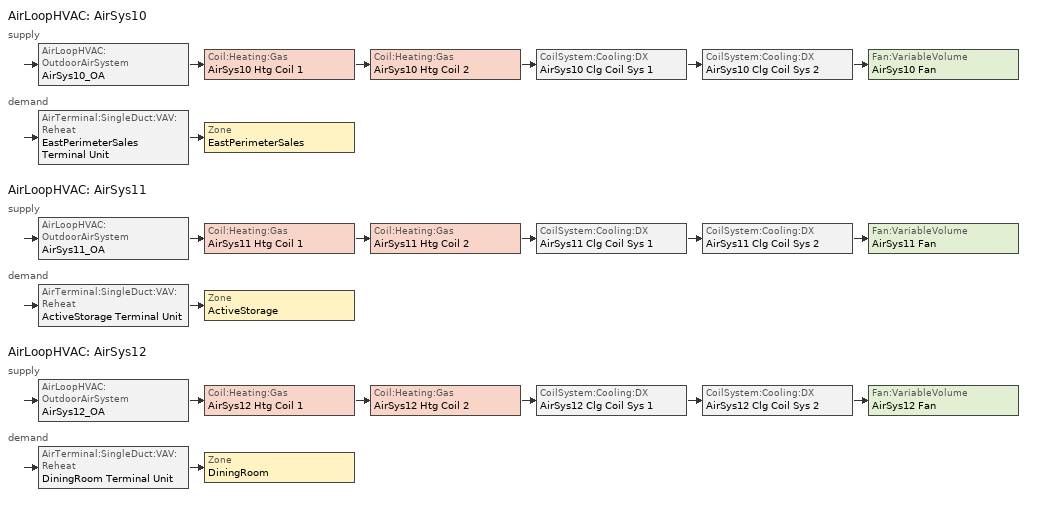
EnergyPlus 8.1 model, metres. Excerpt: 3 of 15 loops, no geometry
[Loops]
AirLoopHVAC 'AirSys10'
 supply: AirLoopHVAC:OutdoorAirSystem 'AirSys10_OA' > Coil:Heating:Gas 'AirSys10 Htg Coil 1' > Coil:Heating:Gas 'AirSys10 Htg Coil 2' > CoilSystem:Cooling:DX 'AirSys10 Clg Coil Sys 1' > CoilSystem:Cooling:DX 'AirSys10 Clg Coil Sys 2' > Fan:VariableVolume 'AirSys10 Fan'
 demand: AirTerminal:SingleDuct:VAV:Reheat 'EastPerimeterSales Terminal Unit' > Zone 'EastPerimeterSales'
AirLoopHVAC 'AirSys11'
 supply: AirLoopHVAC:OutdoorAirSystem 'AirSys11_OA' > Coil:Heating:Gas 'AirSys11 Htg Coil 1' > Coil:Heating:Gas 'AirSys11 Htg Coil 2' > CoilSystem:Cooling:DX 'AirSys11 Clg Coil Sys 1' > CoilSystem:Cooling:DX 'AirSys11 Clg Coil Sys 2' > Fan:VariableVolume 'AirSys11 Fan'
 demand: AirTerminal:SingleDuct:VAV:Reheat 'ActiveStorage Terminal Unit' > Zone 'ActiveStorage'
AirLoopHVAC 'AirSys12'
 supply: AirLoopHVAC:OutdoorAirSystem 'AirSys12_OA' > Coil:Heating:Gas 'AirSys12 Htg Coil 1' > Coil:Heating:Gas 'AirSys12 Htg Coil 2' > CoilSystem:Cooling:DX 'AirSys12 Clg Coil Sys 1' > CoilSystem:Cooling:DX 'AirSys12 Clg Coil Sys 2' > Fan:VariableVolume 'AirSys12 Fan'
 demand: AirTerminal:SingleDuct:VAV:Reheat 'DiningRoom Terminal Unit' > Zone 'DiningRoom'
[Sizing:Zone] Zone Cooling Design Supply Air Temperature Input Method=SupplyAirTemperature; Zone Cooling Design Supply Air Temperature {C}=14; Zone Heating Design Supply Air Temperature Input Method=SupplyAirTemperature; Zone Heating Design Supply Air Temperature {C}=40; Zone Cooling Design Supply Air Humidity Ratio {kgWater/kgDryAir}=0.0085; Zone Heating Design Supply Air Humidity Ratio {kgWater/kgDryAir}=0.008; Cooling Design Air Flow Method=DesignDay; Cooling Minimum Air Flow Fraction=0; Heating Design Air Flow Method=DesignDay; Heating Design Air Flow Rate {m3/s}=0
Name | Design Specification Outdoor Air Object
EastPerimeterSales | SZ DSOA EastPerimeterSales
ActiveStorage | SZ DSOA ActiveStorage
DiningRoom | SZ DSOA DiningRoom
[DesignSpecification:OutdoorAir] Outdoor Air Method=Sum; Outdoor Air Flow per Zone {m3/s}=0; Outdoor Air Flow Air Changes per Hour {1/hr}=0; Outdoor Air Flow Rate Fraction Schedule=Bldg_Occ_Sch
Name | Outdoor Air Flow per Person {m3/s-person} | Outdoor Air Flow per Zone Floor Area {m3/s-m2}
SZ DSOA EastPerimeterSales | 0 | 0.0015
SZ DSOA ActiveStorage | 0 | 0.00075
SZ DSOA DiningRoom | 0.01 | 0
[ZoneControl:Thermostat] Control Type Schedule=Dual Zone Control Type Sched; Control Object Type 1=ThermostatSetpoint:DualSetpoint
Name | Zone or ZoneList | Control Name 1
EastPerimeterSales Thermostat | EastPerimeterSales | EastPerimeterSales DualSPSched
ActiveStorage Thermostat | ActiveStorage | ActiveStorage DualSPSched
DiningRoom Thermostat | DiningRoom | DiningRoom DualSPSched
[ThermostatSetpoint:DualSetpoint] Heating Setpoint Temperature Schedule=HtgSetP_Sch; Cooling Setpoint Temperature Schedule=ClgSetP_Sch
EastPerimeterSales DualSPSched; ActiveStorage DualSPSched; DiningRoom DualSPSched
[Zone equipment]
EastPerimeterSales: EastPerimeterSales Terminal Unit, EastPerimeterSales PTAC, EastPerimeterSales OA Unit
ActiveStorage: ActiveStorage Terminal Unit, ActiveStorage PTAC, ActiveStorage OA Unit
DiningRoom: DiningRoom Terminal Unit, DiningRoom PTAC, DiningRoom OA Unit
[AirLoopHVAC] Design Supply Air Flow Rate {m3/s}=AutoSize
AirSys10; AirSys11; AirSys12
[Sizing:System] Type of Load to Size On=Sensible; Design Outdoor Air Flow Rate {m3/s}=AutoSize; Minimum System Air Flow Ratio=0.3; Preheat Design Temperature {C}=7; Preheat Design Humidity Ratio {kgWater/kgDryAir}=0.008; Precool Design Temperature {C}=12.8; Precool Design Humidity Ratio {kgWater/kgDryAir}=0.008; Central Cooling Design Supply Air Temperature {C}=12.8; Central Heating Design Supply Air Temperature {C}=16.7; Sizing Option=NonCoincident; 100% Outdoor Air in Cooling=No; 100% Outdoor Air in Heating=No; Central Cooling Design Supply Air Humidity Ratio {kgWater/kgDryAir}=0.0085; Central Heating Design Supply Air Humidity Ratio {kgWater/kgDryAir}=0.008; Cooling Design Air Flow Method=DesignDay; Cooling Design Air Flow Rate {m3/s}=0; Heating Design Air Flow Method=DesignDay; Heating Design Air Flow Rate {m3/s}=0; System Outdoor Air Method=ZoneSum
AirSys10; AirSys11; AirSys12
[Controller:OutdoorAir] Minimum Outdoor Air Flow Rate {m3/s}=AutoSize; Maximum Outdoor Air Flow Rate {m3/s}=AutoSize; Economizer Control Type=DifferentialDryBulb; Economizer Control Action Type=ModulateFlow; Economizer Maximum Limit Dry-Bulb Temperature {C}=28; Economizer Maximum Limit Enthalpy {J/kg}=64000; Economizer Minimum Limit Dry-Bulb Temperature {C}=-100; Lockout Type=NoLockout; Minimum Limit Type=FixedMinimum; Minimum Outdoor Air Schedule=MinOA_MotorizedDamper_Sched; High Humidity Control=No; Heat Recovery Bypass Control Type=BypassWhenOAFlowGreaterThanMinimum
AirSys10_OA_Controller; AirSys11_OA_Controller; AirSys12_OA_Controller
[Refrigeration:WalkIn] Availability Schedule=Always_On; Rated Circulation Fan Power {W}=0; Lighting Schedule=HVACOperationSchd; Temperature Termination Defrost Fraction to Ice=0.7; Restocking Schedule=Always_Off; Zone Name 1=ActiveStorage; Glass Reach In Door U Value Facing Zone 1 {W/m2-K}=2.27; Height of Stocking Doors Facing Zone 1 {m}=2.1; Stocking Door Opening Protection Type Facing Zone 1=StripCurtain
Name | Rated Coil Cooling Capacity {W} | Operating Temperature {C} | Rated Cooling Source Temperature {C} | Rated Total Heating Power {W} | Heating Power Schedule | Rated Cooling Coil Fan Power {W} | Rated Total Lighting Power {W} | Defrost Type | Defrost Control Type | Defrost Schedule | Defrost Drip-Down Schedule | Defrost Power {W} | Insulated Floor Surface Area {m2} | Insulated Floor U-Value {W/m2-K} | Total Insulated Surface Area Facing Zone 1 {m2} | Insulated Surface U-Value Facing Zone 1 {W/m2-K} | Area of Glass Reach In Doors Facing Zone 1 {m2} | Height of Glass Reach In Doors Facing Zone 1 {m} | Area of Stocking Doors Facing Zone 1 {m2} | Stocking Door U Value Facing Zone 1 {W/m2-K} | Stocking Door Opening Schedule Name Facing Zone 1 | Glass Reach In Door Opening Schedule Name Facing Zone 1
A05 Grocery Freezer | 8826 | -26.1 | -31.7 | 242 | Always_Off | 825 | 77.625 | Electric | TemperatureTermination | A05 Defrost Sch | A05 Drip-Down Sch | 7750 | 48.1 | 0.2 | 138.5 | 0.14 | 0 | 0 | 3.3 | 0.18 | Walk-In Door Sch
C10 Dairy Cooler | 12626 | -3.9 | 1.7 | 0 |  | 570 | 99.4133 | OffCycle | TimeSchedule | C10 Defrost Sch | C10 Drip-Down Sch | 0 | 61.6 | 2.27 | 165.1 | 0.23 | 19 | 1.8 | 3.3 | 0.23 | Walk-In Door Sch | Always_Off
C11 Beer Cooler | 10460 | -3.9 | 1.7 | 0 |  | 342 | 71.5891 | OffCycle | TimeSchedule | C11 Defrost Sch | C11 Drip-Down Sch | 0 | 44.3 | 2.27 | 139.6 | 0.23 | 17.6 | 1.8 | 3.3 | 0.23 | Always_Off | Always_Off
D11 Meat Cooler | 7284 | -3.9 | 1.7 | 0 |  | 550 | 60.9 | Electric | TemperatureTermination | D11 Defrost Sch | D11 Drip-Down Sch | 5350 | 37.7 | 2.27 | 116.2 | 0.23 | 0 | 0 | 3.3 | 0.23 | Walk-In Door Sch
D13 Bloom Box | 2026 | -3.9 | 1.7 | 0 |  | 118 | 10.0005 | Electric | TemperatureTermination | D13 Defrost Sch | D13 Drip-Down Sch | 1800 | 6.2 | 2.27 | 36.6 | 0.23 | 0 | 0 | 3.3 | 0.23 | Walk-In Door Sch
D15 Produce Cooler | 7071 | -3.9 | 1.7 | 0 |  | 285 | 60.3325 | OffCycle | TimeSchedule | D15 Defrost Sch | D15 Drip-Down Sch | 0 | 37.3 | 2.27 | 112.1 | 0.23 | 0 | 0 | 6.5 | 0.23 | Walk-In Door Sch
D16 Fish Cooler | 2158 | -3.9 | 1.7 | 0 |  | 118 | 11.025 | Electric | TemperatureTermination | D16 Defrost Sch | D16 Drip-Down Sch | 1800 | 6.9 | 2.27 | 38.7 | 0.23 | 0 | 0 | 3.3 | 0.23 | Walk-In Door Sch
[Coil:Heating:Electric] Availability Schedule=Always_On; Efficiency=1; Nominal Capacity {W}=AutoSize
EastPerimeterSales Terminal Reheat Coil; ActiveStorage Terminal Reheat Coil; DiningRoom Terminal Reheat Coil
[AirTerminal:SingleDuct:VAV:Reheat] Availability Schedule=Always_On; Maximum Air Flow Rate {m3/s}=AutoSize; Zone Minimum Air Flow Input Method=Scheduled; Minimum Air Flow Fraction Schedule=Min_Flow_Frac_Sch; Maximum Hot Water or Steam Flow Rate {m3/s}=AutoSize; Minimum Hot Water or Steam Flow Rate {m3/s}=0; Convergence Tolerance=0.001; Damper Heating Action=Reverse; Maximum Flow per Zone Floor Area During Reheat {m3/s-m2}=AutoCalculate; Maximum Flow Fraction During Reheat=AutoCalculate; Maximum Reheat Air Temperature {C}=50
Name | Reheat Coil
EastPerimeterSales Terminal Unit | EastPerimeterSales Terminal Reheat Coil
ActiveStorage Terminal Unit | ActiveStorage Terminal Reheat Coil
DiningRoom Terminal Unit | DiningRoom Terminal Reheat Coil
[ZoneHVAC:PackagedTerminalAirConditioner] Supply Air Flow Rate During Cooling Operation {m3/s}=AutoSize; Supply Air Flow Rate During Heating Operation {m3/s}=AutoSize; Supply Air Flow Rate When No Cooling or Heating is Needed {m3/s}=AutoSize; Outdoor Air Flow Rate During Cooling Operation {m3/s}=0; Outdoor Air Flow Rate During Heating Operation {m3/s}=0; Outdoor Air Flow Rate When No Cooling or Heating is Needed {m3/s}=0; Fan Placement=BlowThrough; Supply Air Fan Operating Mode Schedule=Always_On
Name | Availability Schedule | Supply Air Fan | Heating Coil | Cooling Coil
EastPerimeterSales PTAC | EastPerimeterSales_PTAC_Fan_Sch | EastPerimeterSales PTAC Fan | EastPerimeterSales PTAC Htg Coil | EastPerimeterSales PTAC Clg Coil
ActiveStorage PTAC | ActiveStorage_PTAC_Fan_Sch | ActiveStorage PTAC Fan | ActiveStorage PTAC Htg Coil | ActiveStorage PTAC Clg Coil
DiningRoom PTAC | DiningRoom_PTAC_Fan_Sch | DiningRoom PTAC Fan | DiningRoom PTAC Htg Coil | DiningRoom PTAC Clg Coil
[Coil:Heating:Gas] Availability Schedule=Always_On; Gas Burner Efficiency=0.8; Nominal Capacity {W}=AutoSize
EastPerimeterSales PTAC Htg Coil; EastPerimeterSales OA Unit Htg Coil; ActiveStorage PTAC Htg Coil; ActiveStorage OA Unit Htg Coil; DiningRoom PTAC Htg Coil; DiningRoom OA Unit Htg Coil; AirSys10 Htg Coil 1; AirSys10 Htg Coil 2; AirSys11 Htg Coil 1; AirSys11 Htg Coil 2; AirSys12 Htg Coil 1; AirSys12 Htg Coil 2
[Coil:Cooling:DX:SingleSpeed] Availability Schedule=Always_On; Gross Rated Total Cooling Capacity {W}=AutoSize; Gross Rated Sensible Heat Ratio=AutoSize; Gross Rated Cooling COP {W/W}=4.7; Rated Air Flow Rate {m3/s}=AutoSize; Rated Evaporator Fan Power Per Volume Flow Rate {W/(m3/s)}=773.3; Total Cooling Capacity Function of Temperature Curve=PTAC-Clg-Cap-fT; Total Cooling Capacity Function of Flow Fraction Curve=PTAC-Clg-Cap-fFF; Energy Input Ratio Function of Temperature Curve=PTAC-Clg-EIR-fT; Energy Input Ratio Function of Flow Fraction Curve=PTAC-Clg-EIR-fFF; Part Load Fraction Correlation Curve=PTAC-Clg-PLF-fPLR; Nominal Time for Condensate Removal to Begin {s}=1000; Ratio of Initial Moisture Evaporation Rate and Steady State Latent Capacity=1.5; Maximum Cycling Rate {cycles/hr}=3; Latent Capacity Time Constant {s}=45; Condenser Type=AirCooled
EastPerimeterSales PTAC Clg Coil; ActiveStorage PTAC Clg Coil; DiningRoom PTAC Clg Coil
[ZoneHVAC:OutdoorAirUnit] Outdoor Air Schedule=MinOA_MotorizedDamper_Sched; Supply Fan Placement=BlowThrough; Exhaust Air Schedule=MinOA_MotorizedDamper_Sched; Unit Control Type=NeutralControl
Name | Availability Schedule | Zone | Outdoor Air Flow Rate {m3/s} | Supply Fan | Exhaust Fan | Exhaust Air Flow Rate {m3/s} | Outdoor Air Unit List
EastPerimeterSales OA Unit | EastPerimeterSales_PTAC_Fan_Sch | EastPerimeterSales | 0.161025 | EastPerimeterSales OA Unit Supply Fan | EastPerimeterSales OA Unit Exhaust Fan | 0.161025 | EastPerimeterSales OA Unit Equip List
ActiveStorage OA Unit | ActiveStorage_PTAC_Fan_Sch | ActiveStorage | 0.316628 | ActiveStorage OA Unit Supply Fan | ActiveStorage OA Unit Exhaust Fan | 0.316628 | ActiveStorage OA Unit Equip List
DiningRoom OA Unit | DiningRoom_PTAC_Fan_Sch | DiningRoom | 0.349323 | DiningRoom OA Unit Supply Fan | DiningRoom OA Unit Exhaust Fan | 0.349323 | DiningRoom OA Unit Equip List
[ZoneHVAC:OutdoorAirUnit:EquipmentList] Component Object Type 1=HeatExchanger:AirToAir:SensibleAndLatent; Component Object Type 2=Coil:Heating:Gas
Name | Component Name 1 | Component Name 2
EastPerimeterSales OA Unit Equip List | EastPerimeterSales OA Unit ERV | EastPerimeterSales OA Unit Htg Coil
ActiveStorage OA Unit Equip List | ActiveStorage OA Unit ERV | ActiveStorage OA Unit Htg Coil
DiningRoom OA Unit Equip List | DiningRoom OA Unit ERV | DiningRoom OA Unit Htg Coil
[Fan:VariableVolume] Maximum Flow Rate {m3/s}=AutoSize; Fan Power Minimum Flow Rate Input Method=Fraction; Fan Power Minimum Flow Fraction=0.6; Motor In Airstream Fraction=1; Fan Power Coefficient 1=0.0407599; Fan Power Coefficient 2=0.088045; Fan Power Coefficient 3=-0.0729261; Fan Power Coefficient 4=0.94374; Fan Power Coefficient 5=0
Name | Availability Schedule | Fan Total Efficiency | Pressure Rise {Pa} | Motor Efficiency
EastPerimeterSales OA Unit Supply Fan; ActiveStorage OA Unit Supply Fan; DiningRoom OA Unit Supply Fan | Always_On | 0.6 | 250 | 0.9
EastPerimeterSales OA Unit Exhaust Fan; ActiveStorage OA Unit Exhaust Fan; DiningRoom OA Unit Exhaust Fan | Always_On | 1 | 0 | 0.9
AirSys10 Fan | AirSys10_Fan_Sch | 0.6 | 250 | 0.93
AirSys11 Fan | AirSys11_Fan_Sch | 0.6 | 250 | 0.93
AirSys12 Fan | AirSys12_Fan_Sch | 0.6 | 250 | 0.93
[HeatExchanger:AirToAir:SensibleAndLatent] Availability Schedule=Always_On; Sensible Effectiveness at 100% Heating Air Flow=0.826; Latent Effectiveness at 100% Heating Air Flow=0.761; Sensible Effectiveness at 75% Heating Air Flow=0.826; Latent Effectiveness at 75% Heating Air Flow=0.761; Sensible Effectiveness at 100% Cooling Air Flow=0.826; Latent Effectiveness at 100% Cooling Air Flow=0.761; Sensible Effectiveness at 75% Cooling Air Flow=0.826; Latent Effectiveness at 75% Cooling Air Flow=0.761; Nominal Electric Power {W}=0; Heat Exchanger Type=Rotary; Frost Control Type=ExhaustOnly; Threshold Temperature {C}=-23.3; Initial Defrost Time Fraction=0.167; Rate of Defrost Time Fraction Increase {1/K}=0.024; Economizer Lockout=Yes
Name | Nominal Supply Air Flow Rate {m3/s} | Supply Air Outlet Temperature Control
EastPerimeterSales OA Unit ERV | 0.161025 | No
ActiveStorage OA Unit ERV | 0.316628 | No
DiningRoom OA Unit ERV | 0.349323 | No
AirSys10_OA Heat Recovery; AirSys11_OA Heat Recovery; AirSys12_OA Heat Recovery | AutoSize | Yes
[Fan:OnOff] Availability Schedule=Always_On; Fan Total Efficiency=0.6; Pressure Rise {Pa}=250; Maximum Flow Rate {m3/s}=AutoSize; Motor Efficiency=0.95; Motor In Airstream Fraction=1
EastPerimeterSales PTAC Fan; ActiveStorage PTAC Fan; DiningRoom PTAC Fan
[SetpointManager:MixedAir] Control Variable=Temperature
Name | Setpoint Node or NodeList
AirSys10 Htg Coil 1 SAT Mgr | AirSys10 Htg Coil 2 Inlet Node
AirSys10 Htg Coil 2 SAT Mgr | AirSys10 Clg Coil 1 Inlet Node
AirSys10 Clg Coil 1 SAT Mgr | AirSys10 Clg Coil 2 Inlet Node
AirSys11 Htg Coil 1 SAT Mgr | AirSys11 Htg Coil 2 Inlet Node
AirSys11 Htg Coil 2 SAT Mgr | AirSys11 Clg Coil 1 Inlet Node
AirSys11 Clg Coil 1 SAT Mgr | AirSys11 Clg Coil 2 Inlet Node
AirSys12 Htg Coil 1 SAT Mgr | AirSys12 Htg Coil 2 Inlet Node
AirSys12 Htg Coil 2 SAT Mgr | AirSys12 Clg Coil 1 Inlet Node
AirSys12 Clg Coil 1 SAT Mgr | AirSys12 Clg Coil 2 Inlet Node
AirSys10 Heat Recovery Mixed Air Temp Mgr | AirSys10 OA Mixer Outdoor Air Stream Node
AirSys10 Mixed Air Temp Mgr | AirSys10 Htg Coil 1 Inlet Node
AirSys11 Heat Recovery Mixed Air Temp Mgr | AirSys11 OA Mixer Outdoor Air Stream Node
AirSys11 Mixed Air Temp Mgr | AirSys11 Htg Coil 1 Inlet Node
AirSys12 Heat Recovery Mixed Air Temp Mgr | AirSys12 OA Mixer Outdoor Air Stream Node
AirSys12 Mixed Air Temp Mgr | AirSys12 Htg Coil 1 Inlet Node
[CoilSystem:Cooling:DX] Availability Schedule=Always_On
Name | Cooling Coil
AirSys10 Clg Coil Sys 1 | AirSys10 Clg Coil 1
AirSys10 Clg Coil Sys 2 | AirSys10 Clg Coil 2
AirSys11 Clg Coil Sys 1 | AirSys11 Clg Coil 1
AirSys11 Clg Coil Sys 2 | AirSys11 Clg Coil 2
AirSys12 Clg Coil Sys 1 | AirSys12 Clg Coil 1
AirSys12 Clg Coil Sys 2 | AirSys12 Clg Coil 2
[Coil:Cooling:DX:TwoSpeed] Availability Schedule=Always_On; High Speed Gross Rated Total Cooling Capacity {W}=AutoSize; High Speed Rated Sensible Heat Ratio=AutoSize; High Speed Gross Rated Cooling COP {W/W}=4.7; High Speed Rated Air Flow Rate {m3/s}=AutoSize; Total Cooling Capacity Function of Temperature Curve=Clg-Cap-fT; Total Cooling Capacity Function of Flow Fraction Curve=Clg-Cap-fFF; Energy Input Ratio Function of Temperature Curve=Clg-EIR-fT; Energy Input Ratio Function of Flow Fraction Curve=Clg-EIR-fFF; Part Load Fraction Correlation Curve=Clg-PLF-fPLR; Low Speed Gross Rated Total Cooling Capacity {W}=AutoSize; Low Speed Gross Rated Sensible Heat Ratio=AutoSize; Low Speed Gross Rated Cooling COP {W/W}=3; Low Speed Rated Air Flow Rate {m3/s}=AutoSize; Low Speed Total Cooling Capacity Function of Temperature Curve=Clg-Cap-fT; Low Speed Energy Input Ratio Function of Temperature Curve=Clg-EIR-fT; Condenser Type=AirCooled; Basin Heater Capacity {W/K}=10; Basin Heater Setpoint Temperature {C}=2
AirSys10 Clg Coil 1; AirSys10 Clg Coil 2; AirSys11 Clg Coil 1; AirSys11 Clg Coil 2; AirSys12 Clg Coil 1; AirSys12 Clg Coil 2
[EnergyManagementSystem:Sensor]
Name | Output:Variable or Output:Meter Index Key | Output:Variable or Output:Meter
AirSys10_RA_Enth | AirSys10 Supply Equipment Inlet Node | System Node Enthalpy
AirSys10_Heat_Load | EastPerimeterSales | Zone Predicted Sensible Load to Setpoint Heat Transfer Rate
AirSys10_FanFraction | EastPerimeterSales Terminal Unit | Zone Air Terminal VAV Damper Position
AirSys10_MinFlowFraction | EastPerimeterSales Terminal Unit | Zone Air Terminal Minimum Air Flow Fraction
EastPerimeterSales_RH | EastPerimeterSales | Zone Air Relative Humidity
AirSys10_Tdp | EastPerimeterSales | Zone Air Temperature
AirSys11_RA_Enth | AirSys11 Supply Equipment Inlet Node | System Node Enthalpy
AirSys11_Heat_Load | ActiveStorage | Zone Predicted Sensible Load to Setpoint Heat Transfer Rate
AirSys11_FanFraction | ActiveStorage Terminal Unit | Zone Air Terminal VAV Damper Position
AirSys11_MinFlowFraction | ActiveStorage Terminal Unit | Zone Air Terminal Minimum Air Flow Fraction
ActiveStorage_RH | ActiveStorage | Zone Air Relative Humidity
AirSys11_Tdp | ActiveStorage | Zone Air Temperature
AirSys12_RA_Enth | AirSys12 Supply Equipment Inlet Node | System Node Enthalpy
AirSys12_Heat_Load | DiningRoom | Zone Predicted Sensible Load to Setpoint Heat Transfer Rate
AirSys12_FanFraction | DiningRoom Terminal Unit | Zone Air Terminal VAV Damper Position
AirSys12_MinFlowFraction | DiningRoom Terminal Unit | Zone Air Terminal Minimum Air Flow Fraction
DiningRoom_RH | DiningRoom | Zone Air Relative Humidity
AirSys12_Tdp | DiningRoom | Zone Air Temperature
[EnergyManagementSystem:TrendVariable] Number of Timesteps to be Logged=4
Name | EMS Variable
AirSys10_FanFractionLog | AirSys10_FanFraction
AirSys11_FanFractionLog | AirSys11_FanFraction
AirSys12_FanFractionLog | AirSys12_FanFraction
[Schedule:Compact]
ALWAYS_ON; EastPerimeterSales_PTAC_Fan_Sch; ActiveStorage_PTAC_Fan_Sch; DiningRoom_PTAC_Fan_Sch; AirSys10_Fan_Sch; AirSys11_Fan_Sch; AirSys12_Fan_Sch: Through: 12/31, For: AllDays, Until: 24:00, 1
ALWAYS_OFF: Through: 12/31, For: AllDays, Until: 24:00, 0
HVACOperationSchd: Through: 12/31, For: Weekdays SummerDesignDay, Until: 06:00, 0, Until: 22:00, 1, Until: 24:00, 0, For: Saturday WinterDesignDay, Until: 06:00, 0, Until: 22:00, 1, Until: 24:00, 0, For: Sunday Holidays AllOtherDays, Until: 06:00, 0, Until: 22:00, 1, Until: 24:00, 0
BLDG_OCC_SCH: Through: 12/31, For: Weekdays, Until: 06:00, 0, Until: 08:00, 0.1, Until: 09:00, 0.2, Until: 11:00, 0.5, Until: 15:00, 0.7, Until: 16:00, 0.8, Until: 17:00, 0.7, Until: 19:00, 0.5, Until: 22:00, 0.3, Until: 24:00, 0, For: SummerDesignDay, Until: 24:00, 1, For: Saturday, Until: 06:00, 0, Until: 08:00, 0.1, Until: 09:00, 0.2, Until: 10:00, 0.5, Until: 11:00, 0.6, Until: 17:00, 0.8, Until: 18:00, 0.6, Until: 21:00, 0.2, Until: 22:00, 0.1, Until: 24:00, 0, For: WinterDesignDay, Until: 24:00, 0, For: Sunday Holidays AllOtherDays, Until: 06:00, 0, Until: 10:00, 0.1, Until: 12:00, 0.2, Until: 17:00, 0.4, Until: 18:00, 0.2, Until: 22:00, 0.1, Until: 24:00, 0
HTGSETP_SCH: Through: 12/31, For: Weekdays WinterDesignDay, Until: 06:00, 15.6, Until: 22:00, 21, Until: 24:00, 15.6, For SummerDesignDay, Until: 24:00, 15.6, For: Saturday, Until: 06:00, 15.6, Until: 22:00, 21, Until: 24:00, 15.6, For: Sunday Holidays AllOtherDays, Until:  6:00, 15.6, Until: 22:00, 21, Until: 24:00, 15.6
CLGSETP_SCH: Through: 12/31, For: Weekdays SummerDesignDay, Until: 06:00, 30, Until: 22:00, 24, Until: 24:00, 30, For: Saturday, Until: 06:00, 30, Until: 22:00, 24, Until: 24:00, 30, For WinterDesignDay, Until: 24:00, 30, For: Sunday Holidays AllOtherDays, Until: 6:00, 30, Until: 22:00, 24, Until: 24:00, 30
MinOA_MotorizedDamper_Sched: Through: 12/31, For: Weekdays SummerDesignDay, Until: 06:00, 0, Until: 22:00, 1, Until: 24:00, 0, For: Saturday, Until: 06:00, 0, Until: 22:00, 1, Until: 24:00, 0, For: WinterDesignDay, Until: 24:00, 1, For: Sunday Holidays AllOtherDays, Until: 06:00, 0, Until: 22:00, 1, Until: 24:00, 0
Dual Zone Control Type Sched: Through: 12/31, For: AllDays, Until: 24:00, 4
A05 Defrost Sch: Through: 12/31, For: AllDays, Until: 09:00, 0, Until: 09:45, 1, Until: 21:00, 0, Until: 21:45, 1, Until: 24:00, 0
A05 Drip-Down Sch: Through: 12/31, For: AllDays, Until: 09:00, 0, Until: 09:50, 1, Until: 21:00, 0, Until: 21:50, 1, Until: 24:00, 0
C10 Defrost Sch; C10 Drip-Down Sch; D13 Defrost Sch; D13 Drip-Down Sch: Through: 12/31, For: AllDays, Until: 01:00, 1, Until: 12:00, 0, Until: 13:00, 1, Until: 24:00, 0
C11 Defrost Sch; C11 Drip-Down Sch: Through: 12/31, For: AllDays, Until: 02:00, 1, Until: 13:00, 0, Until: 14:00, 1, Until: 24:00, 0
D11 Defrost Sch; D11 Drip-Down Sch: Through: 12/31, For: AllDays, Until: 10:00, 0, Until: 10:25, 1, Until: 22:00, 0, Until: 22:45, 1, Until: 24:00, 0
D15 Defrost Sch; D15 Drip-Down Sch: Through: 12/31, For: AllDays, Until: 02:00, 0, Until: 03:00, 1, Until: 14:00, 0, Until: 15:00, 1, Until: 24:00, 0
D16 Defrost Sch; D16 Drip-Down Sch: Through: 12/31, For: AllDays, Until: 10:30, 0, Until: 10:50, 1, Until: 22:30, 0, Until: 22:50, 1, Until: 24:00, 0
Walk-In Door Sch: Through: 12/31, For: AllDays, Until: 6:00, 0, Until: 22:00, 0.0625, Until: 24:00, 0
Min_Flow_Frac_Sch: Through: 12/31, For: AllDays, Until: 24:00, 0.3
[Curve:Biquadratic] Minimum Value of x {BasedOnField A2}=17; Maximum Value of x {BasedOnField A2}=22; Minimum Value of y {BasedOnField A3}=13; Maximum Value of y {BasedOnField A3}=46
Name | Coefficient1 Constant | Coefficient2 x | Coefficient3 x**2 | Coefficient4 y | Coefficient5 y**2 | Coefficient6 x*y
PTAC-Clg-Cap-fT | 0.942588 | 0.00954335 | 0.00068377 | -0.0110427 | 5.249e-06 | -9.72e-06
PTAC-Clg-EIR-fT | 0.342414 | 0.034885 | -0.0006237 | 0.00497722 | 0.000437951 | -0.000728028
Clg-Cap-fT | 0.42415 | 0.04426 | -0.00042 | 0.00333 | -8e-005 | -0.00021
Clg-EIR-fT | 1.23649 | -0.02431 | 0.00057 | -0.01434 | 0.00063 | -0.00038
[Curve:Quadratic]
Name | Coefficient1 Constant | Coefficient2 x | Coefficient3 x**2 | Minimum Value of x {BasedOnField A2} | Maximum Value of x {BasedOnField A2}
PTAC-Clg-Cap-fFF | 0.8 | 0.2 | 0 | 0.5 | 1.5
PTAC-Clg-EIR-fFF | 1.1552 | -0.1808 | 0.0256 | 0.5 | 1.5
PTAC-Clg-PLF-fPLR | 0.85 | 0.15 | 0 | 0 | 1
Clg-Cap-fFF | 0.77136 | 0.34053 | -0.11088 | 0.75918 | 1.13877
Clg-EIR-fFF | 1.2055 | -0.32953 | 0.12308 | 0.75918 | 1.13877
Clg-PLF-fPLR | 0.771 | 0.229 | 0 | 0 | 1
